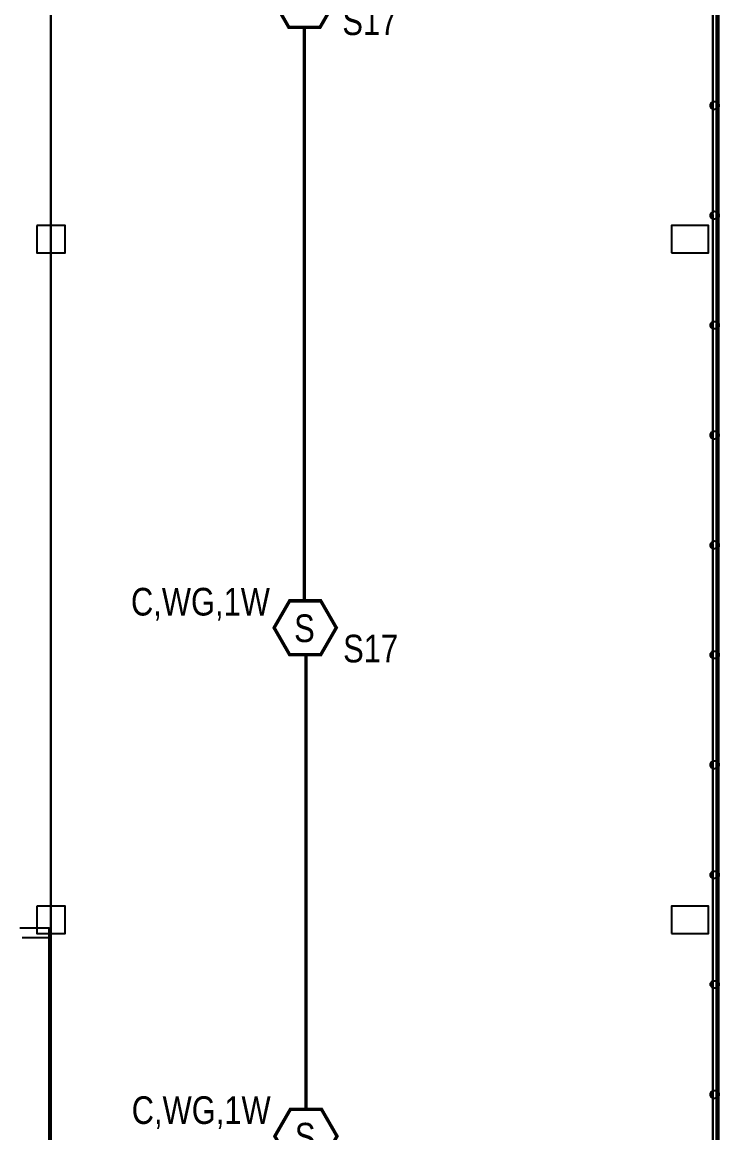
# Model space of a CAD drawing. Header units: inches. Extents: x 9349 to 17082, y 17684 to 25415.
# Drawn here: x 11997.5 to 12300, y 21309.3 to 21791.2 of the extents above; entities that cross this region are included whole.
import ezdxf
from ezdxf.enums import TextEntityAlignment as Align

# ---------------------------------------------------------------- set-up
doc = ezdxf.new("R2010")
doc.units = ezdxf.units.IN
doc.header["$LTSCALE"] = 0.25
doc.header["$MEASUREMENT"] = 0
for name, color, linetype in [('BACKGROUND', 8, 'Continuous'), ('CONDUIT', 6, 'Continuous'), ('SPEAKER', 1, 'Continuous')]:
    doc.layers.add(name, color=color, linetype=linetype)
doc.styles.add('Arial', font='arial.ttf', dxfattribs={"width": 0.8})

# ---------------------------------------------------------------- blocks, each defined once
blk = doc.blocks.new('GC-S7')
at = {"layer": 'SPEAKER', "const_width": 1.46}
blk.add_lwpolyline([(13.83, 0.21), (7.08, 11.9), (-6.42, 11.9), (-13.17, 0.21), (-6.42, -11.49), (7.08, -11.49)], close=True, dxfattribs=at)
at = {"layer": 'SPEAKER', "style": 'Arial', "width": 0.8}
blk.add_text('S', height=12, dxfattribs=at).set_placement((0, 0), align=Align.MIDDLE)
for tag, p in [('C', (-14.98, 11.52)), ('1/2W', (-14.65, -8.82))]:
    blk.add_attdef(tag, text='', height=12, dxfattribs=at).set_placement(p, align=Align.MIDDLE_RIGHT)
blk.add_attdef('Speaker_Circuit', text='', height=12, dxfattribs=at).set_placement((16.8, -8.82), align=Align.MIDDLE_LEFT)

msp = doc.modelspace()

# ---------------------------------------------------------------- linework, layer by layer
at = {"layer": 'BACKGROUND', "ltscale": 0.241667}
msp.add_lwpolyline([(12299.97, 20803.64), (12299.96, 22610.38)], dxfattribs=at)
at = {"layer": 'BACKGROUND', "ltscale": 1.82}
msp.add_lwpolyline([(11631.72, 22097.39), (12010.04, 22097.39), (12010.04, 21142.42)], dxfattribs=at)
at = {"layer": 'BACKGROUND'}
for points in [[(11997.5, 21394.1), (12010.04, 21394.1), (12010.04, 21820), (12010.04, 21991), (12009.39, 21991)], [(12299, 21755.39), (12299, 21755.71), (12299, 21802.32)], [(12299, 21802.32), (12299, 21755.71), (12299, 21755.39), (12299, 21754.75), (12299.32, 21754.75), (12299, 21755.71), (12299, 21755.39), (12299, 21754.75), (12299, 21755.39), (12299, 21755.71), (12299, 21755.39), (12299, 21754.75), (12299, 21755.39), (12299, 21755.71), (12299, 21755.39), (12299, 21754.75), (12299, 21755.39), (12299, 21755.71), (12299, 21802.32)], [(12297.39, 21753.46), (12296.75, 21753.78), (12296.43, 21754.75), (12296.43, 21755.39), (12296.75, 21756.35), (12297.39, 21756.67)], [(12299, 21753.78), (12299.64, 21754.42), (12299.64, 21755.39), (12299.32, 21756.03), (12298.68, 21756.67), (12298.04, 21756.67), (12297.39, 21756.35), (12296.75, 21755.71), (12296.75, 21754.75), (12297.07, 21754.1), (12297.39, 21753.78)], [(12297.39, 21756.35), (12296.75, 21755.71), (12296.75, 21754.75), (12297.07, 21754.1), (12297.72, 21753.46), (12298.04, 21753.46), (12299, 21753.78), (12299.64, 21754.42), (12299.64, 21755.39), (12299.32, 21756.03), (12299, 21756.35)], [(12297.07, 21755.39), (12297.39, 21755.71)], [(12297.07, 21755.39), (12297.39, 21755.71)], [(12297.07, 21755.39), (12297.39, 21755.71)], [(12297.07, 21755.39), (12297.39, 21755.71)], [(12297.07, 21755.39), (12297.39, 21755.71)], [(12297.07, 21755.39), (12297.39, 21755.71)], [(12297.07, 21755.39), (12297.39, 21755.71)], [(12297.07, 21755.39), (12297.07, 21755.39)], [(12297.07, 21755.39), (12297.07, 21754.42)], [(12297.07, 21754.75), (12297.07, 21755.39)], [(12297.07, 21754.75), (12297.07, 21755.39)], [(12297.07, 21754.75), (12297.07, 21755.39)], [(12297.07, 21754.75), (12297.07, 21755.39)], [(12297.07, 21754.75), (12297.07, 21755.39)], [(12297.07, 21754.75), (12297.07, 21755.39)], [(12297.07, 21754.75), (12297.07, 21755.39)], [(12297.07, 21754.75), (12297.07, 21755.39)], [(12297.39, 21754.42), (12297.07, 21754.75)], [(12297.39, 21754.42), (12297.07, 21754.75)], [(12297.39, 21754.42), (12297.07, 21754.75)], [(12297.39, 21754.42), (12297.07, 21754.75)], [(12297.39, 21754.42), (12297.07, 21754.75)], [(12297.39, 21754.42), (12297.07, 21754.75)], [(12297.39, 21754.42), (12297.07, 21754.75)], [(12297.39, 21754.42), (12297.39, 21708.14)], [(12299, 21756.67), (12299.64, 21756.35), (12299.97, 21755.39), (12299.97, 21754.75), (12299.64, 21753.78), (12299, 21753.46)], [(12299, 21755.71), (12299.32, 21754.75), (12299, 21754.75), (12299.32, 21754.75), (12299, 21755.71), (12299, 21755.39), (12299, 21754.75), (12299, 21755.39), (12299, 21755.71), (12299, 21755.39), (12299.32, 21754.75), (12299.32, 21755.39)], [(12299, 21754.75), (12299, 21754.75)], [(12299, 21754.75), (12299, 21754.75)], [(12299, 21754.75), (12299, 21754.75)], [(12299, 21754.75), (12299, 21754.75)], [(12299, 21754.75), (12299, 21754.75)], [(12299, 21754.75), (12299, 21754.75)], [(12299, 21754.75), (12299, 21754.75)], [(12299, 21754.75), (12299, 21754.75)], [(12297.39, 21705.57), (12296.75, 21706.21), (12296.43, 21706.85), (12296.43, 21707.82), (12296.75, 21708.46), (12297.39, 21709.1)], [(12299, 21706.21), (12299.64, 21706.85), (12299.64, 21707.5), (12299.32, 21708.46), (12298.68, 21708.78), (12298.04, 21709.1), (12297.39, 21708.78), (12296.75, 21708.14), (12296.75, 21707.17), (12297.07, 21706.53), (12297.39, 21706.21)], [(12297.39, 21708.78), (12296.75, 21708.14), (12296.75, 21707.17), (12297.07, 21706.53), (12297.72, 21705.89), (12298.04, 21705.89), (12299, 21706.21), (12299.64, 21706.85), (12299.64, 21707.5), (12299.32, 21708.46), (12299, 21708.78)], [(12297.07, 21707.17), (12297.07, 21707.82), (12297.39, 21707.82), (12297.07, 21707.82), (12297.07, 21707.17), (12297.39, 21706.85), (12297.07, 21707.17), (12297.07, 21707.82), (12297.39, 21707.82), (12297.07, 21707.82), (12297.07, 21707.17), (12297.39, 21706.85), (12297.39, 21660.25), (12297.07, 21659.92), (12297.07, 21659.28), (12297.07, 21659.92), (12297.07, 21659.28), (12297.07, 21659.92), (12297.07, 21659.28), (12297.39, 21659.28), (12297.07, 21659.28), (12297.07, 21659.92), (12297.07, 21659.28), (12297.39, 21659.28), (12297.07, 21659.28), (12297.39, 21659.28), (12297.07, 21659.28), (12297.07, 21659.92)], [(12297.07, 21707.5), (12297.07, 21706.85), (12297.07, 21707.5), (12297.07, 21707.82), (12297.07, 21706.85), (12297.07, 21707.5), (12297.07, 21707.17), (12297.07, 21707.82), (12297.39, 21707.82), (12297.07, 21707.82), (12297.39, 21707.82)], [(12297.07, 21707.17), (12297.07, 21707.82)], [(12297.39, 21706.85), (12297.07, 21707.17)], [(12297.39, 21706.85), (12297.07, 21707.17)], [(12299, 21709.1), (12299.64, 21708.46), (12299.97, 21707.82), (12299.97, 21706.85), (12299.64, 21706.21), (12299, 21705.57)], [(12299, 21707.82), (12299.32, 21707.17), (12299, 21707.82), (12299, 21707.17), (12299, 21706.85), (12299, 21707.17), (12299, 21707.82), (12299, 21707.17), (12299, 21706.85), (12299, 21707.17), (12299, 21707.82), (12299, 21707.17), (12299, 21707.82), (12299.32, 21707.17), (12299.32, 21707.82)], [(12299.32, 21707.17), (12299, 21707.82)], [(12299, 21707.82), (12299, 21707.82)], [(12299, 21707.82), (12299, 21707.82)], [(12299, 21707.82), (12299, 21707.82)], [(12299, 21707.82), (12299, 21707.82)], [(12299, 21707.82), (12299, 21707.17)], [(12299, 21707.82), (12299, 21707.82)], [(12299, 21707.82), (12299, 21707.82)], [(12299, 21707.82), (12299, 21707.82)], [(12299, 21707.82), (12299, 21707.82)], [(12299, 21706.85), (12299.32, 21707.17)], [(12299, 21706.85), (12299.32, 21707.17)], [(12299, 21706.85), (12299.32, 21707.17)], [(12299, 21707.17), (12299, 21706.85)], [(12299, 21707.17), (12299, 21706.85)], [(12299, 21660.57), (12299, 21706.85)], [(12297.39, 21658), (12296.75, 21658.64), (12296.43, 21659.28), (12296.43, 21660.25), (12296.75, 21660.89), (12297.39, 21661.53)], [(12299, 21658.32), (12299.64, 21658.96), (12299.64, 21659.92), (12299.32, 21660.89), (12298.68, 21661.21), (12298.04, 21661.21), (12297.39, 21660.89), (12296.75, 21660.25), (12296.75, 21659.6), (12297.07, 21658.64), (12297.39, 21658.32)], [(12299, 21661.53), (12299.64, 21660.89), (12299.97, 21660.25), (12299.97, 21659.28), (12299.64, 21658.64), (12299, 21658)], [(12297.39, 21660.89), (12296.75, 21660.25), (12296.75, 21659.6), (12297.07, 21658.64), (12297.72, 21658.32), (12298.04, 21658.32), (12299, 21658.32), (12299.64, 21658.96), (12299.64, 21659.92), (12299.32, 21660.89), (12299, 21660.89)], [(12297.07, 21660.25), (12297.07, 21659.92), (12297.07, 21659.28), (12297.07, 21659.92), (12297.07, 21659.28), (12297.39, 21659.28), (12297.07, 21659.28), (12297.07, 21659.92), (12297.39, 21660.25), (12297.07, 21659.92), (12297.39, 21660.25), (12297.07, 21659.92), (12297.07, 21659.28), (12297.07, 21659.92), (12297.39, 21660.25), (12297.07, 21659.92), (12297.39, 21660.25), (12297.07, 21659.92), (12297.39, 21660.25)], [(12299, 21612.35), (12299, 21612.67), (12299, 21659.28), (12299, 21659.92), (12299, 21660.25), (12299.32, 21659.6), (12299, 21659.28), (12299, 21659.92), (12299, 21659.28), (12299, 21659.92), (12299, 21660.25), (12299, 21659.92), (12299, 21660.25), (12299, 21659.92), (12299, 21659.28), (12299, 21659.92), (12299, 21660.25), (12299, 21659.92), (12299, 21659.28), (12299, 21659.92), (12299, 21660.25), (12299, 21659.92), (12299, 21659.28), (12299, 21659.92), (12299, 21660.25), (12299, 21659.92), (12299, 21659.28), (12299, 21612.67), (12299, 21612.35), (12299, 21611.71), (12299, 21612.35), (12299, 21612.67), (12299, 21612.35), (12299, 21611.71), (12299, 21612.35), (12299, 21612.67), (12299, 21612.35), (12299, 21611.71), (12299, 21612.35), (12299, 21612.67), (12299.32, 21611.71), (12299, 21611.71), (12299.32, 21611.71), (12299, 21612.35), (12299, 21612.67), (12299, 21659.28), (12299, 21659.92), (12299.32, 21659.6), (12299.32, 21660.25)], [(12299, 21659.28), (12299, 21659.28)], [(12299, 21659.28), (12299, 21659.28)], [(12299, 21659.28), (12299, 21659.28)], [(12299, 21659.28), (12299, 21659.28)], [(12299, 21659.28), (12299, 21659.28)], [(12299, 21659.28), (12299, 21659.28)], [(12299, 21659.28), (12299, 21659.28)], [(12299, 21659.28), (12299, 21659.28)], [(12297.39, 21610.42), (12296.75, 21610.75), (12296.43, 21611.71), (12296.43, 21612.35), (12296.75, 21613.32), (12297.39, 21613.64)], [(12299, 21610.75), (12299.64, 21611.39), (12299.64, 21612.35), (12299.32, 21613), (12298.68, 21613.64), (12298.04, 21613.64), (12297.39, 21613.32), (12296.75, 21612.67), (12296.75, 21611.71), (12297.07, 21611.07), (12297.39, 21610.75)], [(12297.39, 21613.32), (12296.75, 21612.67), (12296.75, 21611.71), (12297.07, 21611.07), (12297.72, 21610.42), (12298.04, 21610.42), (12299, 21610.75), (12299.64, 21611.39), (12299.64, 21612.35), (12299.32, 21613), (12299, 21613.32)], [(12299, 21613.64), (12299.64, 21613.32), (12299.97, 21612.35), (12299.97, 21611.71), (12299.64, 21610.75), (12299, 21610.42)], [(12297.39, 21612.67), (12297.07, 21612.35), (12297.07, 21611.71), (12297.07, 21612.35), (12297.07, 21611.39)], [(12297.07, 21612.35), (12297.39, 21612.67)], [(12297.07, 21612.35), (12297.39, 21612.67)], [(12297.07, 21612.35), (12297.39, 21612.67)], [(12297.07, 21612.35), (12297.39, 21612.67)], [(12297.07, 21612.35), (12297.07, 21612.35)], [(12297.07, 21611.71), (12297.07, 21612.35)], [(12297.07, 21611.71), (12297.07, 21612.35)], [(12297.07, 21611.71), (12297.07, 21612.35)], [(12297.07, 21611.71), (12297.07, 21612.35)], [(12297.39, 21611.39), (12297.07, 21611.71)], [(12297.39, 21611.39), (12297.07, 21611.71)], [(12297.39, 21611.39), (12297.07, 21611.71)], [(12297.39, 21611.39), (12297.07, 21611.71)], [(12297.39, 21611.71), (12297.39, 21611.39), (12297.39, 21611.71), (12297.39, 21611.39), (12297.39, 21565.1)], [(12299, 21611.71), (12299, 21612.35), (12299, 21612.67), (12299, 21612.35), (12299, 21611.71), (12299.32, 21611.71), (12299.32, 21612.35)], [(12299, 21612.67), (12299, 21612.35), (12299, 21611.71), (12299.32, 21611.71), (12299, 21612.67), (12299.32, 21611.71)], [(12299, 21611.71), (12299, 21611.71)], [(12299, 21611.71), (12299, 21611.71)], [(12299, 21611.71), (12299, 21611.71)], [(12299, 21611.71), (12299, 21611.71)], [(12299, 21611.71), (12299, 21611.71)], [(12299.32, 21611.71), (12299.32, 21611.71)], [(12297.39, 21562.53), (12296.75, 21563.17), (12296.43, 21563.82), (12296.43, 21564.78), (12296.75, 21565.42), (12297.39, 21566.07)], [(12299, 21563.17), (12299.64, 21563.82), (12299.64, 21564.46), (12299.32, 21565.42), (12298.68, 21565.75), (12298.04, 21566.07), (12297.39, 21565.75), (12296.75, 21565.1), (12296.75, 21564.14), (12297.07, 21563.5), (12297.39, 21563.17)], [(12297.39, 21565.75), (12296.75, 21565.1), (12296.75, 21564.14), (12297.07, 21563.5), (12297.72, 21562.85), (12298.04, 21562.85), (12299, 21563.17), (12299.64, 21563.82), (12299.64, 21564.46), (12299.32, 21565.42), (12299, 21565.75)], [(12297.07, 21564.14), (12297.07, 21564.78), (12297.39, 21564.78), (12297.07, 21564.78), (12297.07, 21564.14), (12297.39, 21563.82), (12297.07, 21564.14), (12297.07, 21564.78), (12297.39, 21564.78), (12297.07, 21564.78), (12297.07, 21564.14), (12297.39, 21563.82), (12297.39, 21517.21), (12297.07, 21516.89), (12297.07, 21516.25), (12297.07, 21516.89), (12297.07, 21516.25), (12297.07, 21516.89), (12297.07, 21516.25), (12297.39, 21516.25), (12297.07, 21516.25), (12297.07, 21516.89), (12297.07, 21516.25), (12297.39, 21516.25), (12297.07, 21516.25), (12297.39, 21516.25), (12297.07, 21516.25), (12297.07, 21516.89)], [(12297.07, 21564.46), (12297.07, 21563.82), (12297.07, 21564.46), (12297.07, 21564.78), (12297.07, 21563.82), (12297.07, 21564.46), (12297.07, 21564.14), (12297.07, 21564.78), (12297.39, 21564.78), (12297.07, 21564.78), (12297.39, 21564.78)], [(12297.07, 21564.14), (12297.07, 21564.78)], [(12299, 21566.07), (12299.64, 21565.42), (12299.97, 21564.78), (12299.97, 21563.82), (12299.64, 21563.17), (12299, 21562.53)], [(12299, 21564.78), (12299.32, 21564.14), (12299, 21564.78), (12299, 21564.14), (12299, 21563.82), (12299, 21564.14), (12299, 21564.78), (12299, 21564.14), (12299, 21563.82), (12299, 21564.14), (12299, 21564.78), (12299, 21564.14), (12299, 21564.78), (12299.32, 21564.14), (12299.32, 21564.78)], [(12299.32, 21564.14), (12299, 21564.78)], [(12299, 21564.78), (12299, 21564.78)], [(12299, 21564.78), (12299, 21564.78)], [(12299, 21564.78), (12299, 21564.78)], [(12299, 21564.78), (12299, 21564.78)], [(12299, 21564.78), (12299, 21564.14)], [(12299, 21564.78), (12299, 21564.78)], [(12299, 21564.78), (12299, 21564.78)], [(12299, 21564.78), (12299, 21564.78)], [(12299, 21564.78), (12299, 21564.78)], [(12297.39, 21563.82), (12297.07, 21564.14)], [(12297.39, 21563.82), (12297.07, 21564.14)], [(12299, 21563.82), (12299.32, 21564.14)], [(12299, 21563.82), (12299.32, 21564.14)], [(12299, 21563.82), (12299.32, 21564.14)], [(12299, 21564.14), (12299, 21563.82)], [(12299, 21564.14), (12299, 21563.82)], [(12299, 21517.21), (12299, 21563.82)], [(12297.39, 21514.96), (12296.75, 21515.6), (12296.43, 21516.25), (12296.43, 21517.21), (12296.75, 21517.85), (12297.39, 21518.5)], [(12299, 21515.28), (12299.64, 21515.92), (12299.64, 21516.89), (12299.32, 21517.85), (12298.68, 21518.17), (12298.04, 21518.17), (12297.39, 21517.85), (12296.75, 21517.21), (12296.75, 21516.57), (12297.07, 21515.6), (12297.39, 21515.28)], [(12297.39, 21517.85), (12296.75, 21517.21), (12296.75, 21516.57), (12297.07, 21515.6), (12297.72, 21515.28), (12298.04, 21515.28), (12299, 21515.28), (12299.64, 21515.92), (12299.64, 21516.89), (12299.32, 21517.85), (12299, 21517.85)], [(12297.07, 21517.21), (12297.07, 21516.89), (12297.07, 21516.25), (12297.07, 21516.89), (12297.07, 21516.25), (12297.39, 21516.25), (12297.07, 21516.25), (12297.07, 21516.89), (12297.39, 21517.21), (12297.07, 21516.89), (12297.39, 21517.21), (12297.07, 21516.89), (12297.07, 21516.25), (12297.07, 21516.89), (12297.39, 21517.21), (12297.07, 21516.89), (12297.39, 21517.21), (12297.07, 21516.89), (12297.39, 21517.21)], [(12299, 21518.5), (12299.64, 21517.85), (12299.97, 21517.21), (12299.97, 21516.25), (12299.64, 21515.6), (12299, 21514.96)], [(12299, 21469.64), (12299, 21469.32), (12299, 21468.67), (12299, 21469.32), (12299, 21469.64), (12299, 21469.32), (12299, 21468.67), (12299, 21469.32), (12299, 21469.64), (12299, 21469.32), (12299, 21468.67), (12299, 21469.32), (12299, 21469.64), (12299, 21516.25), (12299, 21516.89), (12299, 21517.21), (12299.32, 21516.57), (12299, 21516.25), (12299, 21516.89), (12299, 21517.21), (12299, 21516.89), (12299, 21516.25), (12299, 21516.89), (12299, 21517.21), (12299, 21516.89), (12299, 21516.25), (12299, 21516.89), (12299, 21517.21), (12299, 21516.89), (12299, 21516.25), (12299.32, 21516.57), (12299, 21517.21), (12299.32, 21516.57), (12299, 21516.25), (12299, 21516.89), (12299, 21517.21)], [(12299, 21517.21), (12299, 21516.89), (12299, 21516.25), (12299, 21516.89), (12299.32, 21516.57), (12299.32, 21517.21)], [(12299, 21516.25), (12299, 21516.25)], [(12299, 21516.25), (12299, 21516.25)], [(12299, 21516.25), (12299, 21516.25)], [(12299, 21516.25), (12299, 21516.25)], [(12299, 21516.25), (12299, 21516.25)], [(12299, 21516.25), (12299, 21516.25)], [(12299, 21516.25), (12299, 21516.25)], [(12299, 21516.25), (12299, 21516.25)], [(12297.39, 21467.39), (12296.75, 21467.71), (12296.43, 21468.67), (12296.43, 21469.32), (12296.75, 21470.28), (12297.39, 21470.6)], [(12299, 21467.71), (12299.64, 21468.35), (12299.64, 21469.32), (12299.32, 21469.96), (12298.68, 21470.6), (12298.04, 21470.6), (12297.39, 21470.28), (12296.75, 21469.64), (12296.75, 21468.67), (12297.07, 21468.03), (12297.39, 21467.71)], [(12297.39, 21470.28), (12296.75, 21469.64), (12296.75, 21468.67), (12297.07, 21468.03), (12297.72, 21467.39), (12298.04, 21467.39), (12299, 21467.71), (12299.64, 21468.35), (12299.64, 21469.32), (12299.32, 21469.96), (12299, 21470.28)], [(12297.39, 21469.64), (12297.39, 21468.67), (12297.39, 21468.35), (12297.39, 21421.75), (12297.39, 21421.1), (12297.39, 21420.78), (12297.39, 21374.17), (12297.07, 21373.85), (12297.07, 21373.21), (12297.07, 21373.85), (12297.07, 21373.21), (12297.07, 21373.85), (12297.07, 21373.21), (12297.39, 21373.21), (12297.07, 21373.21), (12297.07, 21373.85), (12297.07, 21373.21), (12297.39, 21373.21), (12297.07, 21373.21), (12297.39, 21373.21), (12297.07, 21373.21), (12297.07, 21373.85)], [(12297.07, 21469.32), (12297.07, 21468.67)], [(12297.07, 21469.32), (12297.07, 21468.67)], [(12297.07, 21469.32), (12297.07, 21469.32)], [(12297.07, 21469.32), (12297.07, 21468.35)], [(12297.07, 21468.67), (12297.07, 21469.32)], [(12297.07, 21468.67), (12297.07, 21469.32)], [(12297.07, 21469.32), (12297.39, 21469.32)], [(12297.07, 21468.67), (12297.07, 21469.32)], [(12297.07, 21469.32), (12297.39, 21469.32)], [(12297.07, 21468.67), (12297.07, 21469.32)], [(12297.07, 21469.32), (12297.39, 21469.32)], [(12297.07, 21468.67), (12297.07, 21469.32)], [(12297.07, 21469.32), (12297.39, 21469.32)], [(12297.07, 21468.67), (12297.07, 21469.32)], [(12297.07, 21469.32), (12297.39, 21469.32)], [(12297.07, 21468.67), (12297.07, 21469.32)], [(12297.07, 21469.32), (12297.39, 21469.32)], [(12297.39, 21468.35), (12297.07, 21468.67)], [(12297.39, 21468.35), (12297.07, 21468.67)], [(12297.39, 21468.35), (12297.07, 21468.67)], [(12297.39, 21468.35), (12297.07, 21468.67)], [(12297.39, 21468.35), (12297.07, 21468.67)], [(12297.39, 21468.35), (12297.07, 21468.67)], [(12297.39, 21468.35), (12297.07, 21468.67)], [(12297.39, 21468.35), (12297.07, 21468.67)], [(12299, 21470.6), (12299.64, 21470.28), (12299.97, 21469.32), (12299.97, 21468.67), (12299.64, 21467.71), (12299, 21467.39)], [(12299, 21469.32), (12299, 21468.67), (12299.32, 21468.67), (12299, 21469.64), (12299.32, 21468.67), (12299, 21468.67), (12299.32, 21468.67), (12299, 21469.64), (12299, 21469.32), (12299, 21468.67), (12299, 21469.32), (12299, 21469.64), (12299, 21469.32), (12299.32, 21468.67), (12299.32, 21469.32)], [(12299, 21468.67), (12299, 21468.67)], [(12299, 21468.67), (12299, 21468.67)], [(12299, 21468.67), (12299, 21468.67)], [(12299, 21468.67), (12299, 21468.67)], [(12299, 21468.67), (12299, 21468.67)], [(12299, 21468.67), (12299, 21468.67)], [(12299, 21468.67), (12299, 21468.67)], [(12299, 21468.67), (12299, 21468.67)], [(12297.39, 21419.5), (12296.75, 21420.14), (12296.43, 21420.78), (12296.43, 21421.75), (12296.75, 21422.39), (12297.39, 21423.03)], [(12297.39, 21422.71), (12296.75, 21422.07), (12296.75, 21421.1), (12297.07, 21420.46), (12297.72, 21419.82), (12298.04, 21419.82), (12299, 21420.14), (12299.64, 21420.78), (12299.64, 21421.42), (12299.32, 21422.39), (12299, 21422.71)], [(12299, 21420.14), (12299.64, 21420.78), (12299.64, 21421.42), (12299.32, 21422.39), (12298.68, 21422.71), (12298.04, 21422.71), (12297.39, 21422.71), (12296.75, 21422.07), (12296.75, 21421.1), (12297.07, 21420.46), (12297.39, 21420.14)], [(12297.07, 21421.42), (12297.39, 21421.75), (12297.07, 21421.42), (12297.07, 21420.78), (12297.07, 21421.42), (12297.07, 21421.75), (12297.07, 21420.78), (12297.07, 21421.42), (12297.07, 21421.1), (12297.07, 21421.75), (12297.39, 21421.75), (12297.07, 21421.75), (12297.39, 21421.75), (12297.07, 21421.75), (12297.07, 21421.1), (12297.39, 21420.78), (12297.07, 21421.1), (12297.07, 21421.75), (12297.39, 21421.75), (12297.07, 21421.75)], [(12297.07, 21421.1), (12297.07, 21421.75)], [(12297.07, 21421.75), (12297.39, 21421.75)], [(12297.07, 21421.75), (12297.39, 21421.75)], [(12297.07, 21421.1), (12297.07, 21421.75)], [(12297.39, 21420.78), (12297.07, 21421.1)], [(12297.39, 21420.78), (12297.07, 21421.1)], [(12299, 21423.03), (12299.64, 21422.39), (12299.97, 21421.75), (12299.97, 21420.78), (12299.64, 21420.14), (12299, 21419.5)], [(12299, 21421.75), (12299.32, 21421.1), (12299, 21421.75), (12299, 21421.1), (12299, 21420.78), (12299, 21421.1), (12299, 21421.75), (12299, 21421.1), (12299, 21420.78), (12299, 21421.1), (12299, 21421.75), (12299, 21421.1), (12299, 21421.75), (12299.32, 21421.1), (12299.32, 21421.75)], [(12299.32, 21421.1), (12299, 21421.75)], [(12299, 21421.75), (12299, 21421.75)], [(12299, 21421.75), (12299, 21421.75)], [(12299, 21421.75), (12299, 21421.75)], [(12299, 21421.75), (12299, 21421.75)], [(12299, 21421.75), (12299, 21421.1)], [(12299, 21421.75), (12299, 21421.75)], [(12299, 21421.75), (12299, 21421.75)], [(12299, 21421.75), (12299, 21421.75)], [(12299, 21421.75), (12299, 21421.75)], [(12299, 21420.78), (12299.32, 21421.1)], [(12299, 21420.78), (12299.32, 21421.1)], [(12299, 21420.78), (12299.32, 21421.1)], [(12299, 21421.1), (12299, 21420.78)], [(12299, 21421.1), (12299, 21420.78)], [(12299, 21374.17), (12299, 21420.78)], [(11996.54, 21398.28), (12009.07, 21398.28), (12009.07, 21148.21)], [(12297.39, 21371.92), (12296.75, 21372.57), (12296.43, 21373.21), (12296.43, 21374.17), (12296.75, 21374.82), (12297.39, 21375.46)], [(12299, 21372.25), (12299.64, 21372.89), (12299.64, 21373.85), (12299.32, 21374.5), (12298.68, 21375.14), (12298.04, 21375.14), (12297.39, 21374.82), (12296.75, 21374.17), (12296.75, 21373.53), (12297.07, 21372.57), (12297.39, 21372.25)], [(12297.39, 21374.82), (12296.75, 21374.17), (12296.75, 21373.53), (12297.07, 21372.57), (12297.72, 21372.25), (12298.04, 21372.25), (12299, 21372.25), (12299.64, 21372.89), (12299.64, 21373.85), (12299.32, 21374.5), (12299, 21374.82)], [(12297.07, 21374.17), (12297.07, 21373.85), (12297.07, 21373.21), (12297.07, 21373.85), (12297.07, 21373.21), (12297.39, 21373.21), (12297.07, 21373.21), (12297.07, 21373.85), (12297.39, 21374.17), (12297.07, 21373.85), (12297.39, 21374.17), (12297.07, 21373.85), (12297.07, 21373.21), (12297.07, 21373.85), (12297.39, 21374.17), (12297.07, 21373.85), (12297.39, 21374.17), (12297.07, 21373.85), (12297.39, 21374.17)], [(12299, 21375.46), (12299.64, 21374.82), (12299.97, 21374.17), (12299.97, 21373.21), (12299.64, 21372.57), (12299, 21371.92)], [(12299, 21374.17), (12299, 21373.85), (12299, 21373.21), (12299, 21373.85), (12299, 21374.17), (12299, 21373.85), (12299, 21373.21), (12299, 21373.85), (12299, 21374.17), (12299, 21373.85), (12299, 21373.21), (12299, 21373.85), (12299.32, 21373.53), (12299, 21374.17), (12299, 21373.85), (12299, 21373.21), (12299, 21326.6), (12299, 21326.28), (12299, 21325.64), (12299, 21326.28), (12299, 21326.6), (12299, 21326.28), (12299.32, 21325.64), (12299.32, 21326.28)], [(12299.32, 21373.53), (12299, 21374.17)], [(12299, 21374.17), (12299, 21373.85)], [(12299, 21374.17), (12299, 21373.85)], [(12299, 21373.85), (12299, 21373.21)], [(12299, 21373.85), (12299, 21373.21)], [(12299, 21373.21), (12299, 21373.21)], [(12299, 21373.21), (12299, 21373.21)], [(12299, 21373.21), (12299, 21373.21)], [(12299, 21373.21), (12299, 21373.21)], [(12299, 21373.21), (12299, 21373.21)], [(12299, 21373.21), (12299, 21373.21)], [(12299, 21373.21), (12299, 21373.21)], [(12299, 21373.21), (12299, 21373.21)], [(12299.32, 21373.21), (12299.32, 21374.17)], [(12297.39, 21324.35), (12296.75, 21324.67), (12296.43, 21325.64), (12296.43, 21326.28), (12296.75, 21327.25), (12297.39, 21327.57)], [(12299, 21324.67), (12299.64, 21325.32), (12299.64, 21326.28), (12299.32, 21326.92), (12298.68, 21327.57), (12298.04, 21327.57), (12297.39, 21327.25), (12296.75, 21326.6), (12296.75, 21325.64), (12297.07, 21325), (12297.39, 21324.67)], [(12297.39, 21327.25), (12296.75, 21326.6), (12296.75, 21325.64), (12297.07, 21325), (12297.72, 21324.35), (12298.04, 21324.35), (12299, 21324.67), (12299.64, 21325.32), (12299.64, 21326.28), (12299.32, 21326.92), (12299, 21327.25)], [(12297.07, 21326.28), (12297.07, 21325.64)], [(12297.07, 21326.28), (12297.07, 21325.64)], [(12297.07, 21326.28), (12297.07, 21326.28)], [(12297.07, 21326.28), (12297.07, 21325.32)], [(12297.07, 21325.64), (12297.07, 21326.28)], [(12297.07, 21325.64), (12297.07, 21326.28)], [(12297.07, 21326.28), (12297.39, 21326.28)], [(12297.07, 21325.64), (12297.07, 21326.28)], [(12297.07, 21326.28), (12297.39, 21326.28)], [(12297.07, 21325.64), (12297.07, 21326.28)], [(12297.07, 21326.28), (12297.39, 21326.28)], [(12297.07, 21325.64), (12297.07, 21326.28)], [(12297.07, 21326.28), (12297.39, 21326.28)], [(12297.07, 21325.64), (12297.07, 21326.28)], [(12297.07, 21326.28), (12297.39, 21326.28)], [(12297.07, 21325.64), (12297.07, 21326.28)], [(12297.07, 21326.28), (12297.39, 21326.28)], [(12297.39, 21325.32), (12297.07, 21325.64)], [(12297.39, 21325.32), (12297.07, 21325.64)], [(12297.39, 21325.32), (12297.07, 21325.64)], [(12297.39, 21325.32), (12297.07, 21325.64)], [(12297.39, 21325.32), (12297.07, 21325.64)], [(12297.39, 21325.32), (12297.07, 21325.64)], [(12297.39, 21325.32), (12297.07, 21325.64)], [(12297.39, 21325.32), (12297.07, 21325.64)], [(12297.39, 21326.6), (12297.39, 21325.64), (12297.39, 21325.32), (12297.39, 21278.71), (12297.39, 21278.07), (12297.39, 21277.75), (12297.39, 21231.14), (12297.39, 21231.46)], [(12299, 21327.57), (12299.64, 21327.25), (12299.97, 21326.28), (12299.97, 21325.64), (12299.64, 21324.67), (12299, 21324.35)], [(12299, 21326.28), (12299, 21325.64), (12299.32, 21325.64), (12299, 21326.6)], [(12299, 21326.6), (12299, 21326.28)], [(12299, 21326.6), (12299, 21326.28)], [(12299, 21326.6), (12299, 21326.28)], [(12299, 21326.6), (12299, 21326.28)], [(12299, 21326.6), (12299, 21326.28)], [(12299, 21326.6), (12299, 21326.28)], [(12299, 21326.28), (12299, 21325.64)], [(12299, 21326.28), (12299, 21325.64)], [(12299, 21326.28), (12299, 21325.64)], [(12299, 21326.28), (12299, 21325.64)], [(12299, 21326.28), (12299, 21325.64)], [(12299, 21326.28), (12299, 21325.64)], [(12299, 21325.64), (12299, 21325.64)], [(12299, 21325.64), (12299, 21325.64)], [(12299, 21325.64), (12299, 21325.64)], [(12299, 21325.64), (12299, 21325.64)], [(12299, 21325.64), (12299, 21325.64)], [(12299, 21325.64), (12299, 21325.64)], [(12299, 21325.64), (12299, 21325.64)], [(12299, 21325.64), (12299, 21325.64)]]:
    msp.add_lwpolyline(points, dxfattribs=at)
at = {"layer": 'BACKGROUND', "ltscale": 0.24}
for points in [[(12297.39, 21755.71), (12297.39, 21803.28)], [(12299, 21755.39), (12299, 21706.85)], [(12297.39, 21612.67), (12297.39, 21660.25)], [(12299, 21612.35), (12299, 21563.82)], [(12297.39, 21469.64), (12297.39, 21517.21)], [(12299, 21469.32), (12299, 21420.78)], [(12297.39, 21326.6), (12297.39, 21374.17)], [(12299, 21326.28), (12299, 21277.75)]]:
    msp.add_lwpolyline(points, close=True, dxfattribs=at)
for points in [[(12297.39, 21803.28), (12297.39, 21755.71)], [(12299, 21706.85), (12299, 21755.39)], [(12297.39, 21660.25), (12297.39, 21612.67)], [(12299, 21563.82), (12299, 21612.35)], [(12297.39, 21517.21), (12297.39, 21469.64)], [(12299, 21420.78), (12299, 21469.32)], [(12297.39, 21374.17), (12297.39, 21326.6)], [(12299, 21277.75), (12299, 21326.28)]]:
    msp.add_lwpolyline(points, dxfattribs=at)
at = {"layer": 'BACKGROUND'}
for points in [[(12297.39, 21755.71), (12297.39, 21754.75), (12297.39, 21754.42), (12297.07, 21754.75), (12297.07, 21755.39)], [(12297.07, 21754.75), (12297.07, 21755.39)], [(12297.07, 21754.42), (12297.07, 21755.39), (12297.39, 21755.39), (12297.07, 21755.39)], [(12297.39, 21708.14), (12297.39, 21754.42), (12297.39, 21754.75), (12297.39, 21755.71), (12297.39, 21754.75), (12297.39, 21754.42)], [(12297.39, 21707.82), (12297.07, 21707.5), (12297.39, 21707.82), (12297.39, 21707.17), (12297.39, 21706.85), (12297.07, 21707.17), (12297.07, 21707.82)], [(12297.07, 21707.82), (12297.07, 21707.17), (12297.39, 21706.85), (12297.07, 21707.17)], [(12297.39, 21660.25), (12297.39, 21706.85), (12297.39, 21707.17), (12297.39, 21707.82), (12297.39, 21707.17), (12297.39, 21706.85)], [(12299, 21707.17), (12299, 21707.82), (12299, 21707.17), (12299, 21706.85)], [(12299, 21706.85), (12299, 21660.57)], [(12003.93, 21703), (12003.93, 21691.1), (12016.14, 21691.1), (12016.14, 21703)], [(12279.39, 21691.1), (12295.47, 21691.1), (12295.47, 21703), (12279.39, 21703)], [(12299, 21660.25), (12299.32, 21659.6), (12299, 21659.28), (12299.32, 21659.6)], [(12297.39, 21612.67), (12297.07, 21612.35), (12297.07, 21611.71), (12297.07, 21612.35), (12297.39, 21612.67), (12297.39, 21611.71), (12297.39, 21611.39), (12297.07, 21611.71), (12297.07, 21612.35)], [(12297.07, 21611.71), (12297.07, 21612.35)], [(12297.07, 21611.39), (12297.07, 21612.35), (12297.39, 21612.35), (12297.07, 21612.35)], [(12297.39, 21565.1), (12297.39, 21611.39), (12297.39, 21611.71), (12297.39, 21612.67), (12297.39, 21611.71), (12297.39, 21611.39)], [(12297.39, 21564.78), (12297.07, 21564.46), (12297.39, 21564.78), (12297.39, 21564.14), (12297.39, 21563.82), (12297.07, 21564.14), (12297.07, 21564.78)], [(12297.07, 21564.78), (12297.07, 21564.14), (12297.39, 21563.82), (12297.07, 21564.14)], [(12297.39, 21517.21), (12297.39, 21563.82), (12297.39, 21564.14), (12297.39, 21564.78), (12297.39, 21564.14), (12297.39, 21563.82)], [(12299, 21564.14), (12299, 21564.78), (12299, 21564.14), (12299, 21563.82)], [(12299, 21563.82), (12299, 21517.21), (12299, 21516.89), (12299, 21516.25), (12299, 21469.64), (12299, 21469.32), (12299, 21469.64), (12299, 21516.25), (12299, 21516.89), (12299, 21517.21)], [(12297.07, 21468.35), (12297.07, 21469.32), (12297.39, 21469.32), (12297.07, 21469.32)], [(12297.39, 21469.32), (12297.07, 21469.32), (12297.07, 21468.67), (12297.07, 21469.32)], [(12297.39, 21374.17), (12297.39, 21420.78), (12297.39, 21421.1), (12297.39, 21421.75), (12297.39, 21468.35), (12297.39, 21468.67), (12297.39, 21469.64), (12297.39, 21468.67), (12297.39, 21468.35), (12297.39, 21421.75), (12297.39, 21421.1), (12297.39, 21420.78)], [(12297.07, 21421.75), (12297.07, 21421.1), (12297.39, 21420.78), (12297.07, 21421.1)], [(12297.07, 21421.75), (12297.07, 21421.1), (12297.39, 21420.78), (12297.07, 21421.1)], [(12299, 21421.1), (12299, 21421.75), (12299, 21421.1), (12299, 21420.78)], [(12299, 21420.78), (12299, 21374.17), (12299, 21373.85), (12299, 21373.21), (12299, 21326.6), (12299, 21326.28), (12299, 21326.6), (12299, 21373.21), (12299, 21373.85), (12299, 21374.17)], [(12003.93, 21407.6), (12003.93, 21395.71), (12016.14, 21395.71), (12016.14, 21407.6)], [(12279.39, 21395.71), (12295.47, 21395.71), (12295.47, 21407.6), (12279.39, 21407.6)], [(12299, 21373.21), (12299.32, 21373.53), (12299, 21373.21), (12299.32, 21373.53), (12299, 21374.17), (12299, 21373.85)], [(12297.07, 21325.32), (12297.07, 21326.28), (12297.39, 21326.28), (12297.07, 21326.28)], [(12297.39, 21326.28), (12297.07, 21326.28), (12297.07, 21325.64), (12297.07, 21326.28)], [(12297.39, 21231.14), (12297.39, 21277.75), (12297.39, 21278.07), (12297.39, 21278.71), (12297.39, 21325.32), (12297.39, 21325.64), (12297.39, 21326.6), (12297.39, 21325.64), (12297.39, 21325.32), (12297.39, 21278.71), (12297.39, 21278.07), (12297.39, 21277.75)], [(12299, 21326.6), (12299.32, 21325.64), (12299, 21325.64), (12299.32, 21325.64)]]:
    msp.add_lwpolyline(points, close=True, dxfattribs=at)
at = {"layer": 'CONDUIT', "lineweight": 0, "const_width": 1.5}
for points in [[(12120.07, 21788.95), (12120.07, 21540.12)], [(12120.72, 21319.5), (12120.72, 21516.74)]]:
    msp.add_lwpolyline(points, dxfattribs=at)

# ---------------------------------------------------------------- block references
at = {"layer": 'SPEAKER'}
for p in [(12119.74, 21800.43), (12120.07, 21528.22), (12120.39, 21307.6)]:
    msp.add_blockref('GC-S7', p, dxfattribs=at).add_auto_attribs({'C': 'C,WG,1W', 'Speaker_Circuit': 'S17'})

doc.saveas('drawing.dxf')
